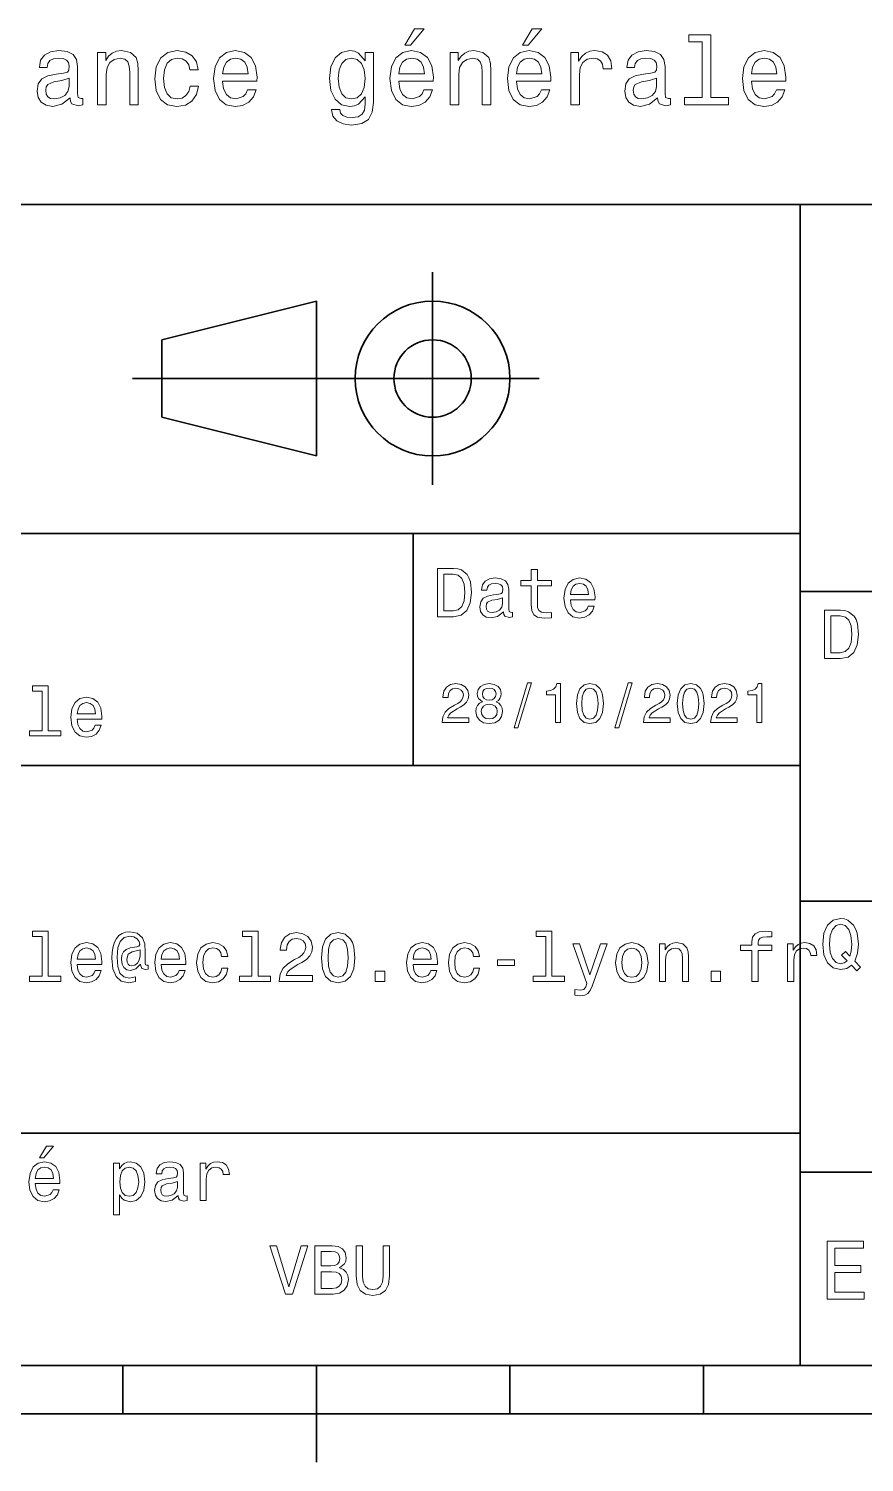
# Model space of a CAD drawing. Extents: x 0 to 420, y 0 to 297.
# Drawn here: x 245.1 to 288.3, y 5 to 79.1 of the extents above; entities that cross this region are included whole.
import ezdxf

# ---------------------------------------------------------------- set-up
doc = ezdxf.new("R2010")
doc.units = 0

msp = doc.modelspace()

# ---------------------------------------------------------------- linework, layer by layer
at = {"color": 7, "lineweight": 35}
for p, q in [((220, 70), (410, 70)), ((285, 10), (285, 70)), ((250.5, 61), (271.5, 61)), ((220, 53), (285, 53)), ((285, 50), (410, 50)), ((220, 41), (285, 41)), ((285, 34), (410, 34)), ((220, 22), (285, 22)), ((285, 20), (410, 20)), ((10, 10), (410, 10)), ((220, 10), (410, 10)), ((110, 7.5), (310, 7.5))]:
    msp.add_line(p, q, dxfattribs=at)
at = {"color": 7, "lineweight": 35, "ltscale": 0.275}
msp.add_line((266, 55.5), (266, 66.5), dxfattribs=at)
at = {"color": 7, "lineweight": 35, "ltscale": 0.206155}
for p, q in [((252, 63), (260, 65)), ((260, 57), (252, 59))]:
    msp.add_line(p, q, dxfattribs=at)
at = {"color": 7, "lineweight": 35, "ltscale": 0.2}
msp.add_line((260, 65), (260, 57), dxfattribs=at)
at = {"color": 7, "lineweight": 35, "ltscale": 0.1}
msp.add_line((252, 59), (252, 63), dxfattribs=at)
at = {"color": 7, "lineweight": 35, "ltscale": 0.3}
msp.add_line((265, 41), (265, 53), dxfattribs=at)
at = {"color": 7, "lineweight": 35, "ltscale": 0.0625}
for p, q in [((250, 10), (250, 7.5)), ((270, 10), (270, 7.5)), ((280, 10), (280, 7.5))]:
    msp.add_line(p, q, dxfattribs=at)
at = {"color": 7, "lineweight": 35, "ltscale": 0.125}
msp.add_line((260, 10), (260, 5), dxfattribs=at)
at = {"color": 7, "lineweight": 13}
for points in [[(264.566284, 78.219742), (264.863831, 78.219742), (265.56485, 79.077087), (265.070618, 79.077087)], [(270.638336, 78.219742), (270.935883, 78.219742), (271.636871, 79.077087), (271.142639, 79.077087)], [(279.932983, 78.391212), (279.932983, 75.516571), (279.020172, 75.516571), (279.020172, 75.143372), (281.284576, 75.143372), (281.284576, 75.516571), (280.376801, 75.516571), (280.376801, 78.764412), (279.23703, 78.764412), (279.23703, 78.391212)], [(247.26297, 75.496399), (247.26297, 75.48127), (247.288177, 75.309799), (247.363831, 75.188759), (247.681549, 75.092941), (247.92868, 75.133286), (247.92868, 75.476227), (247.822769, 75.461098), (247.681549, 75.526657), (247.656342, 75.728386), (247.656342, 77.130402), (247.595825, 77.488472), (247.419312, 77.740631), (247.111664, 77.89193), (246.677948, 77.947403), (246.254318, 77.886887), (245.94165, 77.715416), (245.744965, 77.448128), (245.679398, 77.0951), (245.679398, 77.064842), (246.077805, 77.064842), (246.113113, 77.276657), (246.22406, 77.427956), (246.405624, 77.51873), (246.662827, 77.554031), (246.909943, 77.528816), (247.086456, 77.453171), (247.192368, 77.322044), (247.227661, 77.140488), (247.207489, 76.928673), (247.126801, 76.822769), (246.925079, 76.772331), (246.546829, 76.731987), (246.113113, 76.641212), (245.805481, 76.479828), (245.623917, 76.227669), (245.568451, 75.854469), (245.618881, 75.521614), (245.775223, 75.274498), (246.027374, 75.118156), (246.375366, 75.062683), (246.844376, 75.168587)], [(248.690201, 75.143372), (249.134003, 75.143372), (249.134003, 76.706772), (249.179398, 77.064842), (249.325653, 77.327087), (249.552597, 77.488472), (249.855194, 77.548988), (250.09726, 77.498558), (250.248566, 77.362389), (250.324203, 77.135445), (250.349426, 76.832855), (250.349426, 75.143372), (250.793228, 75.143372), (250.793228, 76.92363), (250.773056, 77.2817), (250.682281, 77.579254), (250.384735, 77.851585), (249.920746, 77.947403), (249.663544, 77.912102), (249.446686, 77.816284), (249.260086, 77.6549), (249.113831, 77.438042), (249.113831, 77.851585), (248.690201, 77.851585)], [(253.451004, 76.953888), (253.889771, 76.953888), (253.798996, 77.357346), (253.582138, 77.675072), (253.244232, 77.871758), (252.805481, 77.947403), (252.32132, 77.846542), (251.953171, 77.564117), (251.721191, 77.105186), (251.640488, 76.489914), (251.716141, 75.879684), (251.943085, 75.425789), (252.301147, 75.143372), (252.790344, 75.047554), (253.22406, 75.123199), (253.561966, 75.335014), (253.793945, 75.66787), (253.894806, 76.111671), (253.471191, 76.111671), (253.395538, 75.829254), (253.254318, 75.617432), (253.052597, 75.486313), (252.805481, 75.445969), (252.497833, 75.511528), (252.27594, 75.713257), (252.139771, 76.041069), (252.094376, 76.505043), (252.139771, 76.958931), (252.280975, 77.286743), (252.507935, 77.488472), (252.805481, 77.559074), (253.067719, 77.513687), (253.264404, 77.397697), (253.395538, 77.206055)], [(255.150574, 76.368874), (256.925781, 76.368874), (256.930847, 76.575645), (256.850159, 77.155617), (256.628235, 77.58934), (256.275208, 77.851585), (255.806198, 77.947403), (255.34726, 77.846542), (254.994232, 77.564117), (254.767288, 77.105186), (254.6866, 76.5), (254.762253, 75.879684), (254.989197, 75.425789), (255.337173, 75.143372), (255.791061, 75.047554), (256.184448, 75.113113), (256.507202, 75.284584), (256.744232, 75.556915), (256.880402, 75.920029), (256.44165, 75.920029), (256.350861, 75.7183), (256.219727, 75.567001), (255.846542, 75.445969), (255.559082, 75.501442), (255.342224, 75.677956), (255.201004, 75.965416), (255.150574, 76.353745)], [(262.942352, 75.264412), (262.942352, 77.851585), (262.518738, 77.851585), (262.518738, 77.412827), (262.170746, 77.811241), (261.958923, 77.912102), (261.721893, 77.947403), (261.293213, 77.846542), (260.960388, 77.564117), (260.74353, 77.110229), (260.667877, 76.5), (260.74353, 75.884727), (260.960388, 75.430832), (261.293213, 75.143372), (261.721893, 75.047554), (261.963989, 75.082855), (262.16571, 75.17363), (262.518738, 75.556915), (262.518738, 75.17363), (262.478394, 74.87104), (262.367432, 74.654175), (262.155609, 74.528099), (261.837891, 74.482712), (261.560516, 74.51297), (261.363831, 74.588615), (261.247833, 74.719742), (261.212524, 74.896255), (260.783875, 74.896255), (260.783875, 74.876083), (260.849426, 74.553314), (261.051147, 74.311241), (261.373932, 74.1549), (261.812683, 74.099426), (262.337158, 74.175072), (262.68515, 74.386887), (262.881836, 74.755043)], [(264.258636, 76.368874), (266.033875, 76.368874), (266.03891, 76.575645), (265.958221, 77.155617), (265.736298, 77.58934), (265.38327, 77.851585), (264.914276, 77.947403), (264.455322, 77.846542), (264.102295, 77.564117), (263.875366, 77.105186), (263.794678, 76.5), (263.8703, 75.879684), (264.09726, 75.425789), (264.445251, 75.143372), (264.899139, 75.047554), (265.292511, 75.113113), (265.615265, 75.284584), (265.852295, 75.556915), (265.988464, 75.920029), (265.549713, 75.920029), (265.458923, 75.7183), (265.32782, 75.567001), (264.95462, 75.445969), (264.667145, 75.501442), (264.450287, 75.677956), (264.309082, 75.965416), (264.258636, 76.353745)], [(266.906342, 75.143372), (267.350128, 75.143372), (267.350128, 76.706772), (267.395538, 77.064842), (267.541779, 77.327087), (267.768738, 77.488472), (268.07132, 77.548988), (268.313385, 77.498558), (268.464691, 77.362389), (268.540344, 77.135445), (268.565552, 76.832855), (268.565552, 75.143372), (269.009369, 75.143372), (269.009369, 76.92363), (268.989197, 77.2817), (268.898407, 77.579254), (268.600861, 77.851585), (268.136902, 77.947403), (267.879669, 77.912102), (267.662811, 77.816284), (267.476227, 77.6549), (267.329956, 77.438042), (267.329956, 77.851585), (266.906342, 77.851585)], [(270.330688, 76.368874), (272.105896, 76.368874), (272.110962, 76.575645), (272.030243, 77.155617), (271.80835, 77.58934), (271.455322, 77.851585), (270.986298, 77.947403), (270.527374, 77.846542), (270.174347, 77.564117), (269.947388, 77.105186), (269.866699, 76.5), (269.942352, 75.879684), (270.169312, 75.425789), (270.517273, 75.143372), (270.971191, 75.047554), (271.364563, 75.113113), (271.687317, 75.284584), (271.924347, 75.556915), (272.060516, 75.920029), (271.621765, 75.920029), (271.530975, 75.7183), (271.399841, 75.567001), (271.026642, 75.445969), (270.739197, 75.501442), (270.522339, 75.677956), (270.381104, 75.965416), (270.330688, 76.353745)], [(273.144806, 75.143372), (273.588623, 75.143372), (273.588623, 76.691643), (273.634003, 77.064842), (273.770172, 77.33213), (273.992065, 77.493515), (274.289612, 77.548988), (274.511536, 77.513687), (274.677948, 77.412827), (274.778809, 77.241356), (274.814117, 77.009369), (275.26297, 77.009369), (275.202454, 77.41787), (275.036011, 77.710373), (274.758636, 77.886887), (274.380402, 77.947403), (274.123199, 77.907059), (273.901306, 77.806198), (273.70459, 77.634727), (273.548279, 77.40274), (273.548279, 77.851585), (273.144806, 77.851585)], [(277.623199, 75.496399), (277.623199, 75.48127), (277.648407, 75.309799), (277.72406, 75.188759), (278.041779, 75.092941), (278.28891, 75.133286), (278.28891, 75.476227), (278.182983, 75.461098), (278.041779, 75.526657), (278.016571, 75.728386), (278.016571, 77.130402), (277.956055, 77.488472), (277.779541, 77.740631), (277.471893, 77.89193), (277.038177, 77.947403), (276.614563, 77.886887), (276.30188, 77.715416), (276.105194, 77.448128), (276.039612, 77.0951), (276.039612, 77.064842), (276.438049, 77.064842), (276.473328, 77.276657), (276.58429, 77.427956), (276.765839, 77.51873), (277.023041, 77.554031), (277.270172, 77.528816), (277.446686, 77.453171), (277.552582, 77.322044), (277.587891, 77.140488), (277.567719, 76.928673), (277.48703, 76.822769), (277.285309, 76.772331), (276.907043, 76.731987), (276.473328, 76.641212), (276.16571, 76.479828), (275.984131, 76.227669), (275.92868, 75.854469), (275.979095, 75.521614), (276.135437, 75.274498), (276.387604, 75.118156), (276.735596, 75.062683), (277.20459, 75.168587)], [(282.474792, 76.368874), (284.25, 76.368874), (284.255035, 76.575645), (284.174347, 77.155617), (283.952454, 77.58934), (283.599426, 77.851585), (283.130402, 77.947403), (282.671448, 77.846542), (282.31842, 77.564117), (282.091492, 77.105186), (282.010803, 76.5), (282.086456, 75.879684), (282.313385, 75.425789), (282.661377, 75.143372), (283.115265, 75.047554), (283.508636, 75.113113), (283.831421, 75.284584), (284.06842, 75.556915), (284.20459, 75.920029), (283.765839, 75.920029), (283.675049, 75.7183), (283.543945, 75.567001), (283.170746, 75.445969), (282.88327, 75.501442), (282.666412, 75.677956), (282.525208, 75.965416), (282.474792, 76.353745)], [(255.150574, 76.742073), (255.206055, 77.090057), (255.342224, 77.34726), (255.548996, 77.503601), (255.82132, 77.559074), (256.088623, 77.503601), (256.29538, 77.34726), (256.421478, 77.090057), (256.466858, 76.742073)], [(261.126801, 76.5), (261.17218, 76.948845), (261.30835, 77.2817), (261.520172, 77.478386), (261.802582, 77.548988), (262.100159, 77.478386), (262.322052, 77.2817), (262.458221, 76.948845), (262.508636, 76.5), (262.458221, 76.041069), (262.322052, 75.713257), (262.100159, 75.511528), (261.802582, 75.445969), (261.520172, 75.511528), (261.30835, 75.713257), (261.17218, 76.046112)], [(264.258636, 76.742073), (264.314117, 77.090057), (264.450287, 77.34726), (264.657043, 77.503601), (264.929382, 77.559074), (265.196686, 77.503601), (265.403442, 77.34726), (265.529541, 77.090057), (265.574921, 76.742073)], [(270.330688, 76.742073), (270.386169, 77.090057), (270.522339, 77.34726), (270.729095, 77.503601), (271.001434, 77.559074), (271.268738, 77.503601), (271.475494, 77.34726), (271.601593, 77.090057), (271.646973, 76.742073)], [(282.474792, 76.742073), (282.530243, 77.090057), (282.666412, 77.34726), (282.873199, 77.503601), (283.145538, 77.559074), (283.412811, 77.503601), (283.619598, 77.34726), (283.745667, 77.090057), (283.791046, 76.742073)], [(247.21254, 76.091499), (247.152023, 75.829254), (246.990631, 75.627518), (246.748566, 75.496399), (246.451004, 75.451012), (246.259369, 75.476227), (246.123199, 75.556915), (246.03746, 75.698128), (246.012253, 75.894814), (246.032425, 76.071327), (246.113113, 76.197403), (246.435883, 76.338615), (246.844376, 76.399132), (247.21254, 76.520172)], [(277.572754, 76.091499), (277.512238, 75.829254), (277.350861, 75.627518), (277.108795, 75.496399), (276.811218, 75.451012), (276.619598, 75.476227), (276.483429, 75.556915), (276.397705, 75.698128), (276.372467, 75.894814), (276.392639, 76.071327), (276.473328, 76.197403), (276.796112, 76.338615), (277.20459, 76.399132), (277.572754, 76.520172)], [(267.080688, 51.190563), (266.248566, 51.190563), (266.248566, 48.690563), (267.080688, 48.690563), (267.473328, 48.769814), (267.765137, 49.011169), (267.945251, 49.40382), (268.010101, 49.940563), (267.952454, 50.488113), (267.880402, 50.70425), (267.779541, 50.877163), (267.487762, 51.111313), (267.296844, 51.168949)], [(271.100861, 50.289986), (271.100861, 49.320965), (271.122467, 49.007565), (271.223328, 48.791428), (271.425079, 48.665348), (271.767303, 48.62212), (272.141937, 48.640129), (272.141937, 48.913906), (271.868164, 48.892292), (271.619598, 48.921112), (271.486298, 49.011169), (271.42868, 49.162464), (271.417877, 49.375), (271.417877, 50.289986), (272.141937, 50.289986), (272.141937, 50.560158), (271.417877, 50.560158), (271.417877, 51.125721), (271.100861, 51.125721), (271.100861, 50.560158), (270.553314, 50.560158), (270.553314, 50.289986)], [(267.055481, 50.891571), (267.329254, 50.837536), (267.516571, 50.671829), (267.628235, 50.376442), (267.664276, 49.940563), (267.624634, 49.519093), (267.51297, 49.223705), (267.322052, 49.047192), (267.055481, 48.989555), (266.583588, 48.989555), (266.583588, 50.891571)], [(269.656342, 48.942726), (269.656342, 48.931919), (269.674347, 48.809441), (269.728394, 48.722984), (269.955322, 48.654541), (270.131836, 48.683357), (270.131836, 48.928314), (270.056183, 48.917507), (269.955322, 48.96434), (269.937317, 49.108429), (269.937317, 50.109871), (269.894104, 50.365635), (269.768005, 50.54575), (269.548279, 50.65382), (269.238464, 50.693443), (268.935883, 50.650219), (268.712524, 50.52774), (268.572052, 50.336815), (268.525208, 50.084656), (268.525208, 50.063042), (268.809784, 50.063042), (268.835022, 50.21434), (268.914276, 50.322407), (269.043945, 50.387249), (269.227661, 50.412464), (269.404175, 50.394455), (269.530273, 50.34042), (269.605896, 50.246758), (269.631134, 50.117077), (269.61673, 49.965778), (269.559082, 49.890129), (269.414978, 49.854107), (269.144806, 49.825291), (268.835022, 49.760448), (268.615265, 49.645176), (268.485596, 49.465057), (268.445953, 49.19849), (268.481995, 48.960735), (268.593658, 48.784222), (268.773773, 48.67255), (269.022339, 48.632927), (269.357361, 48.708576)], [(273.121765, 49.565922), (274.389771, 49.565922), (274.393372, 49.713619), (274.335724, 50.127884), (274.177246, 50.437683), (273.925079, 50.625), (273.590057, 50.693443), (273.262238, 50.621399), (273.010101, 50.41967), (272.847992, 50.091862), (272.790344, 49.659584), (272.844391, 49.216499), (273.00647, 48.892292), (273.255035, 48.690563), (273.579254, 48.62212), (273.860229, 48.668949), (274.09079, 48.791428), (274.260101, 48.98595), (274.357361, 49.245319), (274.043945, 49.245319), (273.979095, 49.101227), (273.885437, 48.993156), (273.618866, 48.9067), (273.413544, 48.946327), (273.258636, 49.072407), (273.157776, 49.27774), (273.121765, 49.555115)], [(273.121765, 49.832493), (273.161377, 50.081055), (273.258636, 50.264771), (273.406342, 50.376442), (273.600861, 50.416069), (273.791779, 50.376442), (273.939484, 50.264771), (274.029541, 50.081055), (274.061951, 49.832493)], [(269.620331, 49.367798), (269.577087, 49.180477), (269.461823, 49.036385), (269.28891, 48.942726), (269.076355, 48.910305), (268.939484, 48.928314), (268.842224, 48.98595), (268.780975, 49.086815), (268.76297, 49.227306), (268.777374, 49.353386), (268.835022, 49.443443), (269.065552, 49.544312), (269.357361, 49.587536), (269.620331, 49.673992)], [(287.080688, 49.030979), (286.248566, 49.030979), (286.248566, 46.530979), (287.080688, 46.530979), (287.473328, 46.610229), (287.765137, 46.851585), (287.945251, 47.244236), (288.010101, 47.780979), (287.952454, 48.328529), (287.880402, 48.544666), (287.779541, 48.717579), (287.487762, 48.951729), (287.296844, 49.009365)], [(287.055481, 48.731987), (287.329254, 48.677952), (287.516571, 48.512245), (287.628235, 48.216858), (287.664276, 47.780979), (287.624634, 47.359509), (287.51297, 47.064121), (287.322052, 46.887608), (287.055481, 46.829971), (286.583588, 46.829971), (286.583588, 48.731987)], [(266.489929, 43.224785), (267.864563, 43.224785), (267.864563, 43.472622), (266.778107, 43.472622), (266.838623, 43.60807), (266.942383, 43.720463), (267.262238, 43.925072), (267.432281, 44.011528), (267.622498, 44.135448), (267.757935, 44.279541), (267.835754, 44.44957), (267.864563, 44.642651), (267.815552, 44.884727), (267.680115, 45.074928), (267.472626, 45.195965), (267.20462, 45.239193), (266.927948, 45.190201), (266.71759, 45.054756), (266.582123, 44.838619), (266.536041, 44.553314), (266.536041, 44.51297), (266.798279, 44.51297), (266.798279, 44.536022), (266.824219, 44.731991), (266.902008, 44.876083), (267.02594, 44.9683), (267.190216, 45), (267.357361, 44.971184), (267.481262, 44.899136), (267.561951, 44.786743), (267.59079, 44.645535), (267.570618, 44.51297), (267.515869, 44.400578), (267.423645, 44.302593), (267.296844, 44.216141), (267.126801, 44.12392), (266.844391, 43.945248), (266.645538, 43.755043), (266.527374, 43.524498), (266.489929, 43.233429)], [(268.570618, 44.302593), (268.423645, 44.221905), (268.322784, 44.109512), (268.259369, 43.9683), (268.239197, 43.798271), (268.285309, 43.541786), (268.417877, 43.342941), (268.634003, 43.216141), (268.927948, 43.167149), (269.219025, 43.216141), (269.43515, 43.342941), (269.567719, 43.541786), (269.61673, 43.798271), (269.593658, 43.9683), (269.533142, 44.109512), (269.429413, 44.221905), (269.285309, 44.302593), (269.400574, 44.371758), (269.481262, 44.466858), (269.530273, 44.582134), (269.547546, 44.723343), (269.501434, 44.927956), (269.380402, 45.09222), (269.184448, 45.198849), (268.927948, 45.239193), (268.668579, 45.198849), (268.472626, 45.09222), (268.348694, 44.927956), (268.305481, 44.723343), (268.319885, 44.582134), (268.368866, 44.466858)], [(270.213257, 42.956772), (270.412109, 42.956772), (271.109528, 45.279541), (270.907776, 45.279541)], [(272.345825, 43.224785), (272.608063, 43.224785), (272.608063, 45.239193), (272.412109, 45.239193), (272.360229, 45.0634), (272.2565, 44.945248), (272.097992, 44.876083), (271.878967, 44.853027), (271.878967, 44.648415), (272.345825, 44.648415)], [(273.438049, 44.201729), (273.481262, 43.749279), (273.61673, 43.426514), (273.832855, 43.230549), (274.132568, 43.167149), (274.429413, 43.230549), (274.645538, 43.426514), (274.778107, 43.749279), (274.824219, 44.201729), (274.778107, 44.651299), (274.723358, 44.829971), (274.645538, 44.976948), (274.429413, 45.172913), (274.132568, 45.239193), (273.832855, 45.172913), (273.61673, 44.974064), (273.481262, 44.651299)], [(275.417877, 42.956772), (275.61673, 42.956772), (276.314117, 45.279541), (276.112396, 45.279541)], [(276.899139, 43.224785), (278.273773, 43.224785), (278.273773, 43.472622), (277.187317, 43.472622), (277.247833, 43.60807), (277.351593, 43.720463), (277.671478, 43.925072), (277.841492, 44.011528), (278.031708, 44.135448), (278.167145, 44.279541), (278.244965, 44.44957), (278.273773, 44.642651), (278.224792, 44.884727), (278.089355, 45.074928), (277.881836, 45.195965), (277.613831, 45.239193), (277.337189, 45.190201), (277.126801, 45.054756), (276.991364, 44.838619), (276.945251, 44.553314), (276.945251, 44.51297), (277.207489, 44.51297), (277.207489, 44.536022), (277.233429, 44.731991), (277.311249, 44.876083), (277.43515, 44.9683), (277.599426, 45), (277.766571, 44.971184), (277.890503, 44.899136), (277.971191, 44.786743), (278, 44.645535), (277.979828, 44.51297), (277.925079, 44.400578), (277.832855, 44.302593), (277.706055, 44.216141), (277.536041, 44.12392), (277.253601, 43.945248), (277.054749, 43.755043), (276.936615, 43.524498), (276.899139, 43.233429)], [(278.64267, 44.201729), (278.685883, 43.749279), (278.82132, 43.426514), (279.037476, 43.230549), (279.337189, 43.167149), (279.634003, 43.230549), (279.850159, 43.426514), (279.982727, 43.749279), (280.028809, 44.201729), (279.982727, 44.651299), (279.927948, 44.829971), (279.850159, 44.976948), (279.634003, 45.172913), (279.337189, 45.239193), (279.037476, 45.172913), (278.82132, 44.974064), (278.685883, 44.651299)], [(280.368866, 43.224785), (281.74353, 43.224785), (281.74353, 43.472622), (280.657074, 43.472622), (280.71759, 43.60807), (280.82132, 43.720463), (281.141205, 43.925072), (281.311249, 44.011528), (281.501434, 44.135448), (281.636902, 44.279541), (281.714691, 44.44957), (281.74353, 44.642651), (281.694519, 44.884727), (281.559082, 45.074928), (281.351593, 45.195965), (281.083588, 45.239193), (280.806915, 45.190201), (280.596558, 45.054756), (280.46109, 44.838619), (280.414978, 44.553314), (280.414978, 44.51297), (280.677246, 44.51297), (280.677246, 44.536022), (280.703186, 44.731991), (280.780975, 44.876083), (280.904907, 44.9683), (281.069153, 45), (281.236328, 44.971184), (281.360229, 44.899136), (281.440918, 44.786743), (281.469757, 44.645535), (281.449585, 44.51297), (281.394806, 44.400578), (281.302612, 44.302593), (281.175781, 44.216141), (281.005768, 44.12392), (280.723358, 43.945248), (280.524506, 43.755043), (280.406342, 43.524498), (280.368866, 43.233429)], [(282.755035, 43.224785), (283.017303, 43.224785), (283.017303, 45.239193), (282.82132, 45.239193), (282.76947, 45.0634), (282.66571, 44.945248), (282.507202, 44.876083), (282.288177, 44.853027), (282.288177, 44.648415), (282.755035, 44.648415)], [(245.823486, 44.850864), (245.823486, 42.79755), (245.171478, 42.79755), (245.171478, 42.530979), (246.78891, 42.530979), (246.78891, 42.79755), (246.140488, 42.79755), (246.140488, 45.117435), (245.32637, 45.117435), (245.32637, 44.850864)], [(247.639053, 43.406338), (248.907059, 43.406338), (248.91066, 43.554035), (248.853027, 43.9683), (248.694534, 44.278099), (248.442368, 44.465416), (248.107346, 44.533859), (247.779541, 44.461815), (247.527374, 44.260086), (247.36528, 43.932278), (247.307648, 43.5), (247.361679, 43.056915), (247.523773, 42.732708), (247.772339, 42.530979), (248.096542, 42.462536), (248.377533, 42.509365), (248.608078, 42.631844), (248.777374, 42.826366), (248.874649, 43.085735), (248.561249, 43.085735), (248.496399, 42.941643), (248.40274, 42.833572), (248.136169, 42.747116), (247.930847, 42.786743), (247.77594, 42.912823), (247.675079, 43.118156), (247.639053, 43.395531)], [(268.579254, 44.700291), (268.602295, 44.827091), (268.671478, 44.925072), (268.780975, 44.985592), (268.927948, 45.008648), (269.072052, 44.985592), (269.181549, 44.925072), (269.250732, 44.827091), (269.276672, 44.700291), (269.250732, 44.570606), (269.181549, 44.469742), (269.072052, 44.403458), (268.927948, 44.383286), (268.780975, 44.406342), (268.671478, 44.469742), (268.602295, 44.570606)], [(273.714691, 44.201729), (273.737762, 44.550434), (273.809814, 44.801155), (273.939484, 44.948128), (274.132568, 45), (274.322784, 44.948128), (274.452454, 44.801155), (274.524506, 44.550434), (274.547546, 44.201729), (274.524506, 43.850143), (274.452454, 43.599426), (274.322784, 43.45245), (274.132568, 43.403458), (273.939484, 43.45245), (273.809814, 43.599426), (273.737762, 43.850143)], [(278.919312, 44.201729), (278.942383, 44.550434), (279.014404, 44.801155), (279.144104, 44.948128), (279.337189, 45), (279.527374, 44.948128), (279.657074, 44.801155), (279.729126, 44.550434), (279.752167, 44.201729), (279.729126, 43.850143), (279.657074, 43.599426), (279.527374, 43.45245), (279.337189, 43.403458), (279.144104, 43.45245), (279.014404, 43.599426), (278.942383, 43.850143)], [(247.639053, 43.672909), (247.67868, 43.921471), (247.77594, 44.105186), (247.92363, 44.216858), (248.118164, 44.256485), (248.309082, 44.216858), (248.456772, 44.105186), (248.546829, 43.921471), (248.579254, 43.672909)], [(268.515869, 43.804035), (268.541779, 43.956772), (268.625366, 44.072048), (268.755035, 44.146976), (268.927948, 44.172913), (269.097992, 44.146976), (269.227661, 44.072048), (269.311249, 43.956772), (269.340057, 43.804035), (269.311249, 43.639771), (269.227661, 43.51585), (269.097992, 43.435158), (268.927948, 43.409222), (268.755035, 43.435158), (268.625366, 43.51585), (268.541779, 43.639771)], [(287.642639, 30.685879), (287.916412, 30.401297), (288.107361, 30.592218), (287.811951, 30.894812), (287.963257, 31.305475), (288.010101, 31.780979), (287.94165, 32.339336), (287.862396, 32.56628), (287.757935, 32.753601), (287.462524, 33.009365), (287.28241, 33.074207), (287.08429, 33.099422), (286.702454, 33.009365), (286.410675, 32.757202), (286.223358, 32.342937), (286.158508, 31.780979), (286.223358, 31.219019), (286.407074, 30.804754), (286.698853, 30.54899), (287.08429, 30.462536), (287.397705, 30.520172)], [(287.41571, 30.916426), (287.260803, 30.801151), (287.08429, 30.765129), (286.850159, 30.829971), (286.666412, 31.024494), (286.543945, 31.341497), (286.504333, 31.780979), (286.543945, 32.216858), (286.662811, 32.537464), (286.846527, 32.731987), (287.08429, 32.80043), (287.318451, 32.731987), (287.502167, 32.533859), (287.621033, 32.213257), (287.664276, 31.780979), (287.631836, 31.40634), (287.563416, 31.150576), (287.329254, 31.395533), (287.134735, 31.211815)], [(245.823486, 32.170029), (245.823486, 30.116714), (245.171478, 30.116714), (245.171478, 29.850143), (246.78891, 29.850143), (246.78891, 30.116714), (246.140488, 30.116714), (246.140488, 32.4366), (245.32637, 32.4366), (245.32637, 32.170029)], [(251.298996, 30.487751), (251.298996, 30.696686), (251.241364, 30.685879), (251.172913, 30.711094), (251.151306, 30.786743), (251.151306, 31.377522), (251.122482, 31.795389), (251.007202, 32.105186), (250.73703, 32.335735), (250.358795, 32.418587), (250.139053, 32.396973), (249.951736, 32.33213), (249.789627, 32.224064), (249.659943, 32.072765), (249.559082, 31.881844), (249.48703, 31.647694), (249.443802, 31.366714), (249.429398, 31.049711), (249.479828, 30.491354), (249.641937, 30.0951), (249.912109, 29.857347), (250.297546, 29.7817), (250.650574, 29.839336), (250.650574, 30.077089), (250.34079, 30.019451), (250.041794, 30.08069), (249.843658, 30.278818), (249.735596, 30.613832), (249.703171, 31.100143), (249.739197, 31.575647), (249.861679, 31.914265), (250.059799, 32.119595), (250.347992, 32.188038), (250.567734, 32.148415), (250.729828, 32.054756), (250.830688, 31.914265), (250.866714, 31.752161), (250.827087, 31.672911), (250.719025, 31.636887), (250.365997, 31.582851), (250.171478, 31.503601), (250.030975, 31.381123), (249.948135, 31.211815), (249.922913, 30.988472), (249.955338, 30.747118), (250.045395, 30.567001), (250.193085, 30.45533), (250.387604, 30.419308), (250.672195, 30.494957), (250.913544, 30.732708), (250.913544, 30.711094), (250.971191, 30.520172), (251.169312, 30.462536)], [(256.666443, 32.170029), (256.666443, 30.116714), (256.014404, 30.116714), (256.014404, 29.850143), (257.631836, 29.850143), (257.631836, 30.116714), (256.983429, 30.116714), (256.983429, 32.4366), (256.169312, 32.4366), (256.169312, 32.170029)], [(258.07132, 29.850143), (259.789612, 29.850143), (259.789612, 30.159943), (258.431549, 30.159943), (258.507202, 30.32925), (258.636902, 30.46974), (259.036743, 30.725504), (259.249268, 30.833572), (259.48703, 30.988472), (259.656342, 31.168587), (259.753601, 31.381123), (259.789612, 31.622478), (259.728394, 31.925072), (259.559082, 32.162823), (259.299713, 32.314121), (258.964691, 32.368156), (258.618866, 32.306915), (258.355896, 32.137608), (258.186615, 31.867435), (258.128967, 31.510807), (258.128967, 31.460375), (258.456787, 31.460375), (258.456787, 31.489193), (258.489197, 31.73415), (258.586456, 31.914265), (258.741364, 32.029537), (258.946686, 32.069164), (259.15564, 32.033142), (259.310516, 31.943083), (259.411377, 31.802593), (259.447418, 31.62608), (259.42218, 31.460375), (259.35376, 31.319883), (259.238464, 31.197405), (259.079987, 31.089336), (258.867432, 30.974062), (258.514404, 30.750719), (258.265869, 30.512968), (258.118164, 30.224783), (258.07132, 29.86095)], [(260.250732, 31.071325), (260.304749, 30.505762), (260.47406, 30.102304), (260.744232, 29.857347), (261.118866, 29.778097), (261.489929, 29.857347), (261.760101, 30.102304), (261.925781, 30.505762), (261.983429, 31.071325), (261.925781, 31.633286), (261.857361, 31.856628), (261.760101, 32.040344), (261.489929, 32.285301), (261.118866, 32.368156), (260.744232, 32.285301), (260.47406, 32.036743), (260.304749, 31.633286)], [(260.596558, 31.071325), (260.625366, 31.507204), (260.715424, 31.820604), (260.877533, 32.004322), (261.118866, 32.069164), (261.356628, 32.004322), (261.518738, 31.820604), (261.608795, 31.507204), (261.637604, 31.071325), (261.608795, 30.631844), (261.518738, 30.318443), (261.356628, 30.134726), (261.118866, 30.073486), (260.877533, 30.134726), (260.715424, 30.318443), (260.625366, 30.631844)], [(271.846527, 32.170029), (271.846527, 30.116714), (271.194519, 30.116714), (271.194519, 29.850143), (272.811951, 29.850143), (272.811951, 30.116714), (272.163544, 30.116714), (272.163544, 32.4366), (271.349426, 32.4366), (271.349426, 32.170029)], [(282.498535, 31.449568), (282.498535, 29.850143), (282.815552, 29.850143), (282.815552, 31.449568), (283.536011, 31.449568), (283.536011, 31.71974), (282.815552, 31.71974), (282.815552, 31.838615), (282.840759, 31.982708), (282.923615, 32.079971), (283.064117, 32.137608), (283.265839, 32.159222), (283.536011, 32.144814), (283.536011, 32.418587), (283.193787, 32.4366), (282.884003, 32.404179), (282.667847, 32.306915), (282.538177, 32.137608), (282.498535, 31.896254), (282.498535, 31.71974), (281.918579, 31.71974), (281.918579, 31.449568)], [(247.639053, 30.725504), (248.907059, 30.725504), (248.91066, 30.873198), (248.853027, 31.287464), (248.694534, 31.597261), (248.442368, 31.784582), (248.107346, 31.853025), (247.779541, 31.780979), (247.527374, 31.57925), (247.36528, 31.25144), (247.307648, 30.819164), (247.361679, 30.37608), (247.523773, 30.051872), (247.772339, 29.850143), (248.096542, 29.7817), (248.377533, 29.828529), (248.608078, 29.951008), (248.777374, 30.145533), (248.874649, 30.404898), (248.561249, 30.404898), (248.496399, 30.260807), (248.40274, 30.152737), (248.136169, 30.066282), (247.930847, 30.105907), (247.77594, 30.231987), (247.675079, 30.437319), (247.639053, 30.714697)], [(247.639053, 30.992075), (247.67868, 31.240633), (247.77594, 31.424351), (247.92363, 31.536022), (248.118164, 31.575647), (248.309082, 31.536022), (248.456772, 31.424351), (248.546829, 31.240633), (248.579254, 30.992075)], [(250.881134, 31.168587), (250.845108, 30.945244), (250.755051, 30.786743), (250.618164, 30.68948), (250.456055, 30.660662), (250.344391, 30.678673), (250.265137, 30.743515), (250.214706, 30.851583), (250.200287, 31.002882), (250.261536, 31.25144), (250.470459, 31.381123), (250.881134, 31.481987)], [(251.976227, 30.725504), (253.244232, 30.725504), (253.247849, 30.873198), (253.190201, 31.287464), (253.031708, 31.597261), (252.779541, 31.784582), (252.444534, 31.853025), (252.116714, 31.780979), (251.864563, 31.57925), (251.702454, 31.25144), (251.644821, 30.819164), (251.698853, 30.37608), (251.860962, 30.051872), (252.109512, 29.850143), (252.433716, 29.7817), (252.714706, 29.828529), (252.945251, 29.951008), (253.114563, 30.145533), (253.211823, 30.404898), (252.898422, 30.404898), (252.833572, 30.260807), (252.739914, 30.152737), (252.473343, 30.066282), (252.268021, 30.105907), (252.113113, 30.231987), (252.012253, 30.437319), (251.976227, 30.714697)], [(251.976227, 30.992075), (252.015854, 31.240633), (252.113113, 31.424351), (252.260803, 31.536022), (252.455338, 31.575647), (252.646255, 31.536022), (252.793945, 31.424351), (252.884003, 31.240633), (252.916428, 30.992075)], [(255.099426, 31.143372), (255.412827, 31.143372), (255.347992, 31.431555), (255.193085, 31.658501), (254.951736, 31.79899), (254.638336, 31.853025), (254.292511, 31.780979), (254.029541, 31.57925), (253.863831, 31.25144), (253.806198, 30.811958), (253.860229, 30.37608), (254.022339, 30.051872), (254.278107, 29.850143), (254.627533, 29.7817), (254.937317, 29.835733), (255.17868, 29.987032), (255.344391, 30.224783), (255.416428, 30.541786), (255.113831, 30.541786), (255.059799, 30.340057), (254.958939, 30.188761), (254.81485, 30.0951), (254.638336, 30.066282), (254.418594, 30.113111), (254.260101, 30.257204), (254.162827, 30.491354), (254.130402, 30.822765), (254.162827, 31.146973), (254.263702, 31.381123), (254.425797, 31.525215), (254.638336, 31.575647), (254.825653, 31.543226), (254.966141, 31.460375), (255.059799, 31.323486)], [(264.987762, 30.725504), (266.255768, 30.725504), (266.259369, 30.873198), (266.201721, 31.287464), (266.043213, 31.597261), (265.791077, 31.784582), (265.456055, 31.853025), (265.128235, 31.780979), (264.876068, 31.57925), (264.713989, 31.25144), (264.656342, 30.819164), (264.710388, 30.37608), (264.872467, 30.051872), (265.121033, 29.850143), (265.445251, 29.7817), (265.726227, 29.828529), (265.956787, 29.951008), (266.126068, 30.145533), (266.223328, 30.404898), (265.909943, 30.404898), (265.845093, 30.260807), (265.751434, 30.152737), (265.484863, 30.066282), (265.279541, 30.105907), (265.124634, 30.231987), (265.023773, 30.437319), (264.987762, 30.714697)], [(264.987762, 30.992075), (265.027374, 31.240633), (265.124634, 31.424351), (265.272339, 31.536022), (265.466858, 31.575647), (265.657776, 31.536022), (265.805481, 31.424351), (265.895538, 31.240633), (265.927948, 30.992075)], [(268.110962, 31.143372), (268.424347, 31.143372), (268.359497, 31.431555), (268.20462, 31.658501), (267.963257, 31.79899), (267.649841, 31.853025), (267.304016, 31.780979), (267.041077, 31.57925), (266.875366, 31.25144), (266.817719, 30.811958), (266.871765, 30.37608), (267.033875, 30.051872), (267.289612, 29.850143), (267.639038, 29.7817), (267.948853, 29.835733), (268.190186, 29.987032), (268.355896, 30.224783), (268.427948, 30.541786), (268.125366, 30.541786), (268.07132, 30.340057), (267.970459, 30.188761), (267.826355, 30.0951), (267.649841, 30.066282), (267.430115, 30.113111), (267.271606, 30.257204), (267.174347, 30.491354), (267.141937, 30.822765), (267.174347, 31.146973), (267.275208, 31.381123), (267.437317, 31.525215), (267.649841, 31.575647), (267.837158, 31.543226), (267.977661, 31.460375), (268.07132, 31.323486)], [(274.68515, 31.784582), (274.130402, 30.192362), (273.586456, 31.784582), (273.240631, 31.784582), (273.975494, 29.742075), (273.910645, 29.561958), (273.809784, 29.43948), (273.640472, 29.399855), (273.348694, 29.435879), (273.348694, 29.129683), (273.654907, 29.100864), (273.874634, 29.129683), (274.029541, 29.21974), (274.141205, 29.37464), (274.238464, 29.601583), (275.023773, 31.784582)], [(275.459656, 30.815561), (275.517273, 30.37608), (275.682983, 30.051872), (275.945953, 29.850143), (276.298981, 29.7817), (276.648407, 29.850143), (276.911377, 30.048271), (277.077087, 30.372478), (277.138306, 30.815561), (277.077087, 31.255043), (276.911377, 31.582851), (276.648407, 31.780979), (276.298981, 31.853025), (275.945953, 31.780979), (275.682983, 31.57925), (275.517273, 31.255043)], [(275.783844, 30.819164), (275.816284, 31.143372), (275.917145, 31.377522), (276.079254, 31.521614), (276.298981, 31.572046), (276.515137, 31.521614), (276.677216, 31.381123), (276.778076, 31.143372), (276.814117, 30.819164), (276.778076, 30.491354), (276.677216, 30.253601), (276.515137, 30.109509), (276.298981, 30.062679), (276.079254, 30.109509), (275.917145, 30.253601), (275.816284, 30.491354)], [(277.721893, 29.850143), (278.03891, 29.850143), (278.03891, 30.966858), (278.07132, 31.222622), (278.175781, 31.409943), (278.337891, 31.525215), (278.554016, 31.568443), (278.726929, 31.532419), (278.835022, 31.435158), (278.889038, 31.273054), (278.907043, 31.056915), (278.907043, 29.850143), (279.22406, 29.850143), (279.22406, 31.121758), (279.209656, 31.377522), (279.144806, 31.590057), (278.932281, 31.784582), (278.600861, 31.853025), (278.417145, 31.827808), (278.262238, 31.759365), (278.128967, 31.644091), (278.024475, 31.489193), (278.024475, 31.784582), (277.721893, 31.784582)], [(284.346527, 29.850143), (284.663544, 29.850143), (284.663544, 30.956051), (284.695953, 31.222622), (284.793213, 31.413544), (284.951721, 31.528818), (285.164246, 31.568443), (285.322754, 31.543226), (285.44165, 31.47118), (285.513672, 31.348701), (285.538879, 31.182997), (285.859497, 31.182997), (285.816284, 31.474783), (285.697388, 31.683718), (285.499268, 31.809797), (285.229095, 31.853025), (285.04538, 31.824207), (284.886871, 31.752161), (284.746399, 31.629683), (284.634705, 31.463976), (284.634705, 31.784582), (284.346527, 31.784582)], [(263.03891, 29.850143), (263.536011, 29.850143), (263.536011, 30.386887), (263.03891, 30.386887)], [(269.357361, 30.675072), (270.229095, 30.675072), (270.229095, 30.959654), (269.357361, 30.959654)], [(280.387604, 29.850143), (280.884705, 29.850143), (280.884705, 30.386887), (280.387604, 30.386887)], [(245.690201, 20.728386), (245.90274, 20.728386), (246.403458, 21.340778), (246.05043, 21.340778)], [(245.470459, 19.40634), (246.73848, 19.40634), (246.742081, 19.554033), (246.684448, 19.9683), (246.52594, 20.278097), (246.273773, 20.465418), (245.938766, 20.533861), (245.610962, 20.461815), (245.358795, 20.260086), (245.196686, 19.932276), (245.139053, 19.5), (245.193085, 19.056915), (245.355194, 18.732708), (245.603745, 18.530979), (245.927948, 18.462536), (246.208939, 18.509365), (246.439484, 18.631844), (246.608795, 18.826368), (246.706055, 19.085733), (246.392654, 19.085733), (246.32782, 18.941643), (246.234146, 18.833572), (245.967575, 18.747118), (245.762253, 18.786743), (245.607346, 18.912823), (245.506485, 19.118155), (245.470459, 19.395533)], [(245.470459, 19.672911), (245.510086, 19.921469), (245.607346, 20.105186), (245.755051, 20.216858), (245.94957, 20.256483), (246.140488, 20.216858), (246.288193, 20.105186), (246.37825, 19.921469), (246.41066, 19.672911)], [(249.829254, 20.166426), (249.829254, 20.465418), (249.512253, 20.465418), (249.512253, 17.7817), (249.829254, 17.7817), (249.829254, 18.826368), (249.940918, 18.657061), (250.067001, 18.545389), (250.384003, 18.462536), (250.6866, 18.530979), (250.924347, 18.736311), (251.079254, 19.060518), (251.136887, 19.5), (251.079254, 19.935879), (250.924347, 20.260086), (250.6866, 20.461815), (250.384003, 20.533861), (250.211105, 20.512247), (250.0634, 20.443804), (249.937317, 20.328529)], [(250.329971, 18.747118), (250.117432, 18.793947), (249.96254, 18.93804), (249.86528, 19.17219), (249.832855, 19.5), (249.86528, 19.824207), (249.96254, 20.058357), (250.117432, 20.198847), (250.329971, 20.249279), (250.524506, 20.198847), (250.679398, 20.054754), (250.776657, 19.820604), (250.812683, 19.5), (250.776657, 19.175793), (250.679398, 18.93804), (250.524506, 18.793947)], [(252.847992, 18.78314), (252.847992, 18.772333), (252.865997, 18.649855), (252.920029, 18.5634), (253.146973, 18.494957), (253.323486, 18.523775), (253.323486, 18.768732), (253.247849, 18.757925), (253.146973, 18.804754), (253.128967, 18.948847), (253.128967, 19.950287), (253.085739, 20.206051), (252.959656, 20.386166), (252.739914, 20.494236), (252.430115, 20.533861), (252.127533, 20.490633), (251.904175, 20.368155), (251.763687, 20.177233), (251.716858, 19.925072), (251.716858, 19.903458), (252.00145, 19.903458), (252.026657, 20.054754), (252.105911, 20.162823), (252.235596, 20.227665), (252.419312, 20.252882), (252.595825, 20.234869), (252.721909, 20.180836), (252.797562, 20.087175), (252.822769, 19.957493), (252.808365, 19.806194), (252.750732, 19.730547), (252.606628, 19.694523), (252.336456, 19.665705), (252.026657, 19.600864), (251.806915, 19.48559), (251.677246, 19.305475), (251.637619, 19.038904), (251.67363, 18.801151), (251.785309, 18.62464), (251.965424, 18.512968), (252.213989, 18.473343), (252.548996, 18.54899)], [(253.986313, 18.530979), (254.303314, 18.530979), (254.303314, 19.636887), (254.335739, 19.903458), (254.432999, 20.094379), (254.591507, 20.209654), (254.804047, 20.249279), (254.96254, 20.224062), (255.081421, 20.152016), (255.153473, 20.029537), (255.17868, 19.863832), (255.499283, 19.863832), (255.456055, 20.155619), (255.337189, 20.364553), (255.139053, 20.490633), (254.868881, 20.533861), (254.685165, 20.505043), (254.526657, 20.432997), (254.386169, 20.310518), (254.274506, 20.144812), (254.274506, 20.465418), (253.986313, 20.465418)], [(252.811966, 19.208212), (252.768738, 19.020893), (252.653458, 18.876801), (252.48056, 18.78314), (252.268021, 18.750719), (252.131134, 18.768732), (252.033875, 18.826368), (251.972626, 18.927233), (251.95462, 19.067722), (251.969025, 19.193804), (252.026657, 19.283861), (252.257202, 19.384726), (252.548996, 19.427954), (252.811966, 19.514408)], [(286.393372, 13.428675), (288.29538, 13.428675), (288.29538, 13.791787), (286.791077, 13.791787), (286.791077, 14.807637), (288.131134, 14.807637), (288.131134, 15.166427), (286.791077, 15.166427), (286.791077, 16.065563), (288.260803, 16.065563), (288.260803, 16.428675), (286.393372, 16.428675)], [(259.205322, 16.194164), (258.578522, 14.065202), (257.933716, 16.194164), (257.591492, 16.194164), (258.398407, 13.690562), (258.758636, 13.690562), (259.547546, 16.194164)], [(261.197388, 15.041427), (261.449554, 15.25036), (261.514404, 15.39085), (261.536011, 15.563761), (261.489197, 15.833934), (261.348694, 16.028458), (261.121765, 16.147335), (260.804749, 16.190563), (259.914978, 16.190563), (259.914978, 13.690562), (260.855194, 13.690562), (261.190186, 13.740994), (261.438751, 13.888689), (261.593658, 14.122839), (261.647705, 14.439842), (261.615265, 14.652378), (261.528809, 14.828891), (261.388336, 14.958574)], [(260.736298, 15.153098), (260.246399, 15.153098), (260.246399, 15.891571), (260.765137, 15.891571), (260.959656, 15.869957), (261.096527, 15.805116), (261.179382, 15.693444), (261.208221, 15.527738), (261.175781, 15.362032), (261.089325, 15.246758), (260.94165, 15.174712)], [(262.054749, 14.641571), (262.105194, 14.191282), (262.263672, 13.870678), (262.530243, 13.68696), (262.91571, 13.622118), (263.297546, 13.68696), (263.564117, 13.870678), (263.722626, 14.18768), (263.776642, 14.641571), (263.776642, 16.190563), (263.44165, 16.190563), (263.44165, 14.623559), (263.40921, 14.317364), (263.311951, 14.097623), (263.14624, 13.967939), (262.91571, 13.924712), (262.677948, 13.967939), (262.512238, 14.097623), (262.414978, 14.313761), (262.386169, 14.623559), (262.386169, 16.190563), (262.054749, 16.190563)], [(260.815552, 13.989553), (260.246399, 13.989553), (260.246399, 14.850505), (260.783142, 14.850505), (261.010071, 14.825289), (261.17218, 14.74964), (261.26944, 14.619957), (261.30188, 14.432637), (261.26944, 14.23451), (261.179382, 14.097623), (261.028107, 14.01477)]]:
    msp.add_lwpolyline(points, close=True, dxfattribs=at)
at = {"color": 7, "lineweight": 35}
for radius in [4, 2]:
    msp.add_circle((266, 61), radius, dxfattribs=at)

doc.saveas('drawing.dxf')
